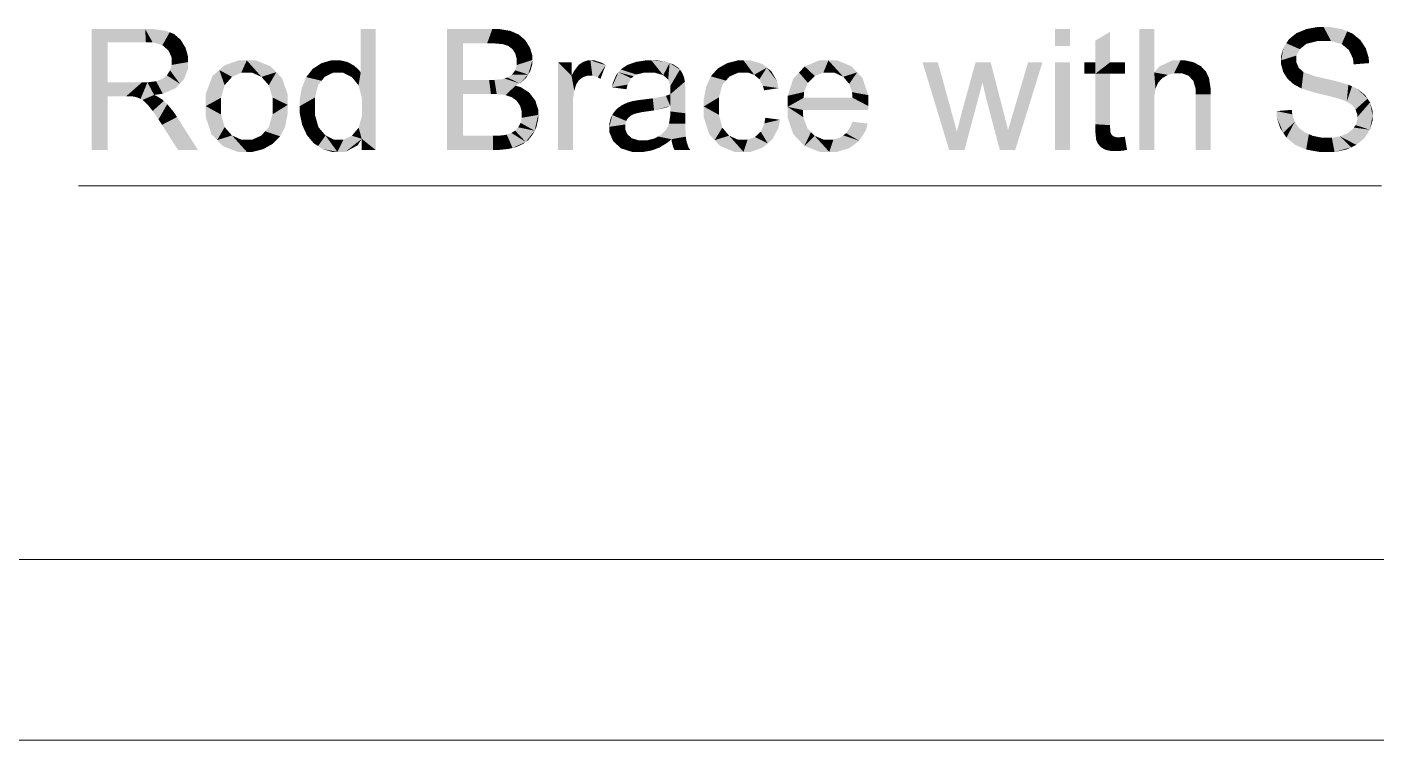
# Model space of a CAD drawing. Header units: millimetres. Extents: x 2 to 579, y 1 to 405.
# Drawn here: x 203.09 to 226.62, y 63.84 to 76.26 of the extents above; entities that cross this region are included whole.
import ezdxf

# ---------------------------------------------------------------- set-up
doc = ezdxf.new("R2010")
doc.units = ezdxf.units.MM
doc.linetypes.add('XKITLINE00', pattern=[0])
doc.layers.add('GraphicObject', color=6, linetype='Continuous', lineweight=0)
doc.layers.add('LinkedObject', color=7, linetype='Continuous', lineweight=0)

# ---------------------------------------------------------------- blocks, each defined once
blk = doc.blocks.new('*A3')
at = {"layer": 'GraphicObject', "color": 3, "linetype": 'XKITLINE00', "lineweight": 0}
blk.add_line((160.155, 63.838), (294.714, 63.838), dxfattribs=at)
blk = doc.blocks.new('*A4')
at = {"layer": 'LinkedObject'}
for points in [[(225.58, 76.26), (225.57, 76.014), (225.387, 76.225)], [(225.686, 76.26), (225.57, 76.014), (225.58, 76.26)], [(225.57, 76.014), (225.686, 76.26), (225.697, 76.014)], [(225.686, 76.26), (225.818, 76.014), (225.697, 76.014)], [(226.009, 76.223), (225.686, 76.26), (225.803, 76.26)], [(226.098, 76.185), (225.686, 76.26), (226.009, 76.223)], [(226.001, 75.963), (225.686, 76.26), (226.098, 76.185)], [(225.818, 76.014), (225.686, 76.26), (226.001, 75.963)], [(204.494, 75.296), (204.216, 74.119), (204.216, 76.225)], [(204.216, 76.225), (204.494, 75.993), (204.494, 75.296)], [(205.16, 75.993), (204.216, 76.225), (205.148, 76.225)], [(204.494, 75.993), (204.216, 76.225), (205.16, 75.993)], [(205.148, 76.225), (205.277, 75.993), (205.16, 75.993)], [(205.502, 76.196), (205.148, 76.225), (205.289, 76.225)], [(205.575, 76.168), (205.148, 76.225), (205.502, 76.196)], [(205.448, 75.945), (205.148, 76.225), (205.575, 76.168)], [(205.277, 75.993), (205.148, 76.225), (205.448, 75.945)], [(205.575, 76.168), (205.502, 75.897), (205.448, 75.945)], [(205.649, 76.14), (205.502, 75.897), (205.575, 76.168)], [(205.502, 75.897), (205.649, 76.14), (205.556, 75.849)], [(205.556, 75.849), (205.649, 76.14), (205.809, 75.968)], [(205.809, 75.968), (205.649, 76.14), (205.766, 76.039)], [(209.163, 76.225), (208.904, 75.469), (208.904, 76.225)], [(209.163, 76.225), (208.927, 75.015), (208.904, 75.469)], [(208.927, 75.015), (209.163, 76.225), (209.163, 74.119)], [(210.408, 76.225), (210.686, 75.092), (210.408, 74.119)], [(210.686, 75.34), (210.686, 75.092), (210.408, 76.225)], [(210.408, 76.225), (210.686, 75.976), (210.686, 75.34)], [(211.108, 75.976), (210.408, 76.225), (211.198, 76.225)], [(210.686, 75.976), (210.408, 76.225), (211.108, 75.976)], [(211.108, 75.976), (211.198, 76.225), (211.221, 75.976)], [(211.198, 76.225), (211.382, 75.961), (211.221, 75.976)], [(211.319, 76.225), (211.382, 75.961), (211.198, 76.225)], [(211.513, 76.193), (211.382, 75.961), (211.319, 76.225)], [(211.382, 75.961), (211.513, 76.193), (211.429, 75.947)], [(211.429, 75.947), (211.513, 76.193), (211.475, 75.932)], [(211.475, 75.932), (211.513, 76.193), (211.586, 76.161)], [(211.586, 76.161), (211.547, 75.877), (211.475, 75.932)], [(211.659, 76.129), (211.547, 75.877), (211.586, 76.161)], [(211.773, 76.03), (211.547, 75.877), (211.659, 76.129)], [(211.814, 75.964), (211.547, 75.877), (211.773, 76.03)], [(221.266, 76.225), (221.007, 75.928), (221.007, 76.225)], [(221.266, 75.928), (221.007, 75.928), (221.266, 76.225)], [(221.966, 76.178), (221.706, 75.646), (221.706, 76.023)], [(221.706, 75.646), (221.966, 76.178), (221.706, 75.445)], [(221.966, 75.646), (221.706, 75.445), (221.966, 76.178)], [(222.734, 76.225), (222.475, 74.119), (222.475, 76.225)], [(222.734, 75.469), (222.475, 74.119), (222.734, 76.225)], [(225.081, 76.047), (225.329, 75.921), (225.036, 75.978)], [(225.213, 76.153), (225.329, 75.921), (225.081, 76.047)], [(225.386, 75.968), (225.213, 76.153), (225.3, 76.189)], [(225.329, 75.921), (225.213, 76.153), (225.386, 75.968)], [(225.387, 76.225), (225.57, 76.014), (225.3, 76.189)], [(225.3, 76.189), (225.57, 76.014), (225.386, 75.968)], [(226.098, 76.185), (226.063, 75.912), (226.001, 75.963)], [(226.188, 76.147), (226.063, 75.912), (226.098, 76.185)], [(226.063, 75.912), (226.188, 76.147), (226.126, 75.861)], [(226.126, 75.861), (226.188, 76.147), (226.373, 75.963)], [(226.373, 75.963), (226.188, 76.147), (226.325, 76.036)], [(205.809, 75.968), (205.61, 75.726), (205.556, 75.849)], [(205.853, 75.896), (205.61, 75.726), (205.809, 75.968)], [(205.897, 75.737), (205.61, 75.726), (205.853, 75.896)], [(211.547, 75.877), (211.814, 75.964), (211.573, 75.838)], [(211.814, 75.964), (211.598, 75.798), (211.573, 75.838)], [(211.598, 75.798), (211.814, 75.964), (211.623, 75.706)], [(211.623, 75.706), (211.814, 75.964), (211.897, 75.686)], [(211.897, 75.758), (211.814, 75.964), (211.855, 75.897)], [(211.897, 75.686), (211.814, 75.964), (211.897, 75.758)], [(225.036, 75.978), (224.946, 75.68), (224.991, 75.909)], [(225.271, 75.875), (224.946, 75.68), (225.036, 75.978)], [(224.991, 75.909), (224.946, 75.68), (224.946, 75.759)], [(225.213, 75.763), (224.946, 75.68), (225.271, 75.875)], [(224.946, 75.68), (225.213, 75.763), (225.213, 75.698)], [(225.036, 75.978), (225.329, 75.921), (225.271, 75.875)], [(226.373, 75.963), (226.198, 75.71), (226.126, 75.861)], [(226.421, 75.89), (226.198, 75.71), (226.373, 75.963)], [(226.473, 75.724), (226.198, 75.71), (226.421, 75.89)], [(205.582, 75.505), (205.897, 75.65), (205.752, 75.272)], [(205.61, 75.6), (205.897, 75.65), (205.582, 75.505)], [(205.897, 75.65), (205.61, 75.726), (205.897, 75.737)], [(205.61, 75.726), (205.897, 75.65), (205.61, 75.651)], [(205.897, 75.65), (205.61, 75.6), (205.61, 75.651)], [(205.752, 75.272), (205.897, 75.65), (205.824, 75.349)], [(205.824, 75.349), (205.897, 75.65), (205.897, 75.538)], [(206.778, 75.679), (206.44, 75.51), (206.538, 75.595)], [(206.919, 75.679), (206.44, 75.51), (206.778, 75.679)], [(206.822, 75.464), (206.44, 75.51), (206.919, 75.679)], [(206.822, 75.464), (206.919, 75.679), (206.919, 75.464)], [(206.919, 75.679), (207.014, 75.464), (206.919, 75.464)], [(207.333, 75.576), (206.919, 75.679), (207.076, 75.679)], [(207.433, 75.473), (206.919, 75.679), (207.333, 75.576)], [(207.174, 75.392), (206.919, 75.679), (207.433, 75.473)], [(207.014, 75.464), (206.919, 75.679), (207.174, 75.392)], [(208.068, 75.531), (208.222, 75.324), (207.955, 75.388)], [(208.279, 75.394), (208.068, 75.531), (208.144, 75.58)], [(208.222, 75.324), (208.068, 75.531), (208.279, 75.394)], [(208.22, 75.63), (208.423, 75.464), (208.144, 75.58)], [(208.144, 75.58), (208.423, 75.464), (208.279, 75.394)], [(208.39, 75.679), (208.423, 75.464), (208.22, 75.63)], [(208.484, 75.679), (208.423, 75.464), (208.39, 75.679)], [(208.423, 75.464), (208.484, 75.679), (208.509, 75.464)], [(208.484, 75.679), (208.598, 75.464), (208.509, 75.464)], [(208.553, 75.679), (208.598, 75.464), (208.484, 75.679)], [(208.675, 75.65), (208.598, 75.464), (208.553, 75.679)], [(208.729, 75.621), (208.598, 75.464), (208.675, 75.65)], [(208.729, 75.621), (208.746, 75.391), (208.598, 75.464)], [(208.783, 75.592), (208.746, 75.391), (208.729, 75.621)], [(208.87, 75.516), (208.746, 75.391), (208.783, 75.592)], [(211.596, 75.506), (211.897, 75.686), (211.824, 75.432)], [(211.623, 75.598), (211.897, 75.686), (211.596, 75.506)], [(211.897, 75.686), (211.623, 75.653), (211.623, 75.706)], [(211.623, 75.653), (211.897, 75.686), (211.623, 75.598)], [(211.824, 75.432), (211.897, 75.686), (211.86, 75.491)], [(211.86, 75.491), (211.897, 75.686), (211.897, 75.618)], [(212.345, 75.646), (212.579, 75.413), (212.345, 74.119)], [(212.579, 75.413), (212.345, 75.646), (212.579, 75.646)], [(212.743, 75.627), (212.579, 75.413), (212.705, 75.602)], [(212.852, 75.412), (212.579, 75.413), (212.743, 75.627)], [(212.705, 75.602), (212.579, 75.413), (212.623, 75.494)], [(212.781, 75.653), (212.895, 75.412), (212.743, 75.627)], [(212.743, 75.627), (212.895, 75.412), (212.852, 75.412)], [(212.863, 75.679), (212.895, 75.412), (212.781, 75.653)], [(212.908, 75.679), (212.895, 75.412), (212.863, 75.679)], [(212.908, 75.679), (212.942, 75.412), (212.895, 75.412)], [(213.106, 75.638), (212.908, 75.679), (212.973, 75.679)], [(213.173, 75.596), (212.908, 75.679), (213.106, 75.638)], [(213.036, 75.384), (212.908, 75.679), (213.173, 75.596)], [(212.942, 75.412), (212.908, 75.679), (213.036, 75.384)], [(213.036, 75.384), (213.173, 75.596), (213.083, 75.357)], [(213.55, 75.598), (213.707, 75.433), (213.435, 75.522)], [(213.624, 75.625), (213.707, 75.433), (213.55, 75.598)], [(213.872, 75.679), (213.624, 75.625), (213.699, 75.652)], [(213.841, 75.464), (213.624, 75.625), (213.872, 75.679)], [(213.707, 75.433), (213.624, 75.625), (213.841, 75.464)], [(213.841, 75.464), (213.872, 75.679), (213.933, 75.464)], [(213.933, 75.464), (213.872, 75.679), (214.03, 75.464)], [(213.97, 75.679), (214.03, 75.464), (213.872, 75.679)], [(214.227, 75.656), (213.97, 75.679), (214.068, 75.679)], [(214.288, 75.633), (213.97, 75.679), (214.227, 75.656)], [(214.177, 75.421), (213.97, 75.679), (214.288, 75.633)], [(214.03, 75.464), (213.97, 75.679), (214.177, 75.421)], [(214.177, 75.421), (214.288, 75.633), (214.227, 75.377)], [(214.227, 75.377), (214.288, 75.633), (214.263, 75.345)], [(214.288, 75.633), (214.3, 75.234), (214.263, 75.345)], [(214.467, 75.518), (214.3, 75.234), (214.288, 75.633)], [(214.439, 75.552), (214.288, 75.633), (214.349, 75.61)], [(214.467, 75.518), (214.288, 75.633), (214.439, 75.552)], [(215.13, 75.54), (215.27, 75.327), (215.006, 75.401)], [(215.331, 75.397), (215.13, 75.54), (215.213, 75.587)], [(215.27, 75.327), (215.13, 75.54), (215.331, 75.397)], [(215.297, 75.633), (215.49, 75.467), (215.213, 75.587)], [(215.213, 75.587), (215.49, 75.467), (215.331, 75.397)], [(215.479, 75.679), (215.49, 75.467), (215.297, 75.633)], [(215.577, 75.679), (215.49, 75.467), (215.479, 75.679)], [(215.49, 75.467), (215.577, 75.679), (215.587, 75.467)], [(215.577, 75.679), (215.652, 75.467), (215.587, 75.467)], [(215.904, 75.616), (215.577, 75.679), (215.701, 75.679)], [(215.982, 75.553), (215.577, 75.679), (215.904, 75.616)], [(215.762, 75.428), (215.577, 75.679), (215.982, 75.553)], [(215.652, 75.467), (215.577, 75.679), (215.762, 75.428)], [(215.762, 75.428), (215.982, 75.553), (215.807, 75.389)], [(215.982, 75.553), (215.853, 75.35), (215.807, 75.389)], [(215.853, 75.35), (215.982, 75.553), (215.916, 75.234)], [(215.916, 75.234), (215.982, 75.553), (216.185, 75.195)], [(216.162, 75.311), (215.982, 75.553), (216.061, 75.49)], [(216.185, 75.195), (215.982, 75.553), (216.162, 75.311)], [(216.642, 75.573), (216.819, 75.407), (216.543, 75.467)], [(217.056, 75.679), (216.642, 75.573), (216.898, 75.679)], [(216.969, 75.467), (216.642, 75.573), (217.056, 75.679)], [(216.819, 75.407), (216.642, 75.573), (216.969, 75.467)], [(216.969, 75.467), (217.056, 75.679), (217.058, 75.467)], [(217.056, 75.679), (217.156, 75.467), (217.058, 75.467)], [(217.459, 75.575), (217.056, 75.679), (217.209, 75.679)], [(217.556, 75.471), (217.056, 75.679), (217.459, 75.575)], [(217.316, 75.392), (217.056, 75.679), (217.556, 75.471)], [(217.156, 75.467), (217.056, 75.679), (217.316, 75.392)], [(218.963, 75.646), (219.16, 74.119), (218.696, 75.646)], [(219.206, 74.763), (219.16, 74.119), (218.963, 75.646)], [(219.621, 75.646), (219.741, 75.293), (219.374, 74.751)], [(219.883, 75.646), (219.741, 75.293), (219.621, 75.646)], [(219.741, 75.293), (219.883, 75.646), (219.801, 75.032)], [(219.801, 75.032), (219.883, 75.646), (220.112, 74.759)], [(220.787, 75.646), (220.274, 74.762), (220.536, 75.646)], [(220.311, 74.119), (220.274, 74.762), (220.787, 75.646)], [(221.266, 75.646), (221.007, 74.119), (221.007, 75.646)], [(221.266, 74.119), (221.007, 74.119), (221.266, 75.646)], [(221.515, 75.646), (221.706, 75.445), (221.515, 75.445)], [(221.706, 75.646), (221.706, 75.445), (221.515, 75.646)], [(221.966, 75.445), (221.706, 75.445), (221.966, 75.646)], [(222.222, 75.445), (221.966, 75.646), (222.222, 75.646)], [(221.966, 75.445), (221.966, 75.646), (222.222, 75.445)], [(223.052, 75.679), (222.734, 75.469), (222.824, 75.574)], [(223.19, 75.679), (222.734, 75.469), (223.052, 75.679)], [(223.079, 75.456), (222.734, 75.469), (223.19, 75.679)], [(223.079, 75.456), (223.19, 75.679), (223.136, 75.456)], [(223.136, 75.456), (223.19, 75.679), (223.213, 75.456)], [(223.19, 75.679), (223.331, 75.412), (223.213, 75.456)], [(223.274, 75.679), (223.331, 75.412), (223.19, 75.679)], [(223.421, 75.646), (223.331, 75.412), (223.274, 75.679)], [(223.484, 75.612), (223.331, 75.412), (223.421, 75.646)], [(223.484, 75.612), (223.373, 75.368), (223.331, 75.412)], [(223.546, 75.579), (223.373, 75.368), (223.484, 75.612)], [(223.373, 75.368), (223.546, 75.579), (223.415, 75.323)], [(223.415, 75.323), (223.546, 75.579), (223.662, 75.428)], [(223.662, 75.428), (223.546, 75.579), (223.635, 75.487)], [(225.213, 75.641), (224.946, 75.68), (225.213, 75.698)], [(224.946, 75.68), (225.213, 75.641), (224.946, 75.607)], [(224.946, 75.607), (225.213, 75.641), (224.982, 75.476)], [(224.982, 75.476), (225.213, 75.641), (225.019, 75.417)], [(225.019, 75.417), (225.213, 75.641), (225.254, 75.548)], [(225.254, 75.548), (225.168, 75.26), (225.019, 75.417)], [(225.295, 75.511), (225.168, 75.26), (225.254, 75.548)], [(226.477, 75.631), (226.198, 75.71), (226.473, 75.724)], [(226.198, 75.71), (226.477, 75.631), (226.209, 75.61)], [(204.494, 75.296), (204.494, 75.054), (204.216, 74.119)], [(204.817, 75.054), (204.494, 75.296), (205.092, 75.296)], [(204.494, 75.054), (204.494, 75.296), (204.817, 75.054)], [(204.817, 75.054), (205.092, 75.296), (204.871, 75.054)], [(204.871, 75.054), (205.092, 75.296), (204.948, 75.049)], [(204.948, 75.049), (205.092, 75.296), (204.972, 75.044)], [(204.972, 75.044), (205.092, 75.296), (205.004, 75.036)], [(205.004, 75.036), (205.092, 75.296), (205.067, 75.008)], [(205.067, 75.008), (205.092, 75.296), (205.188, 75.296)], [(205.067, 75.008), (205.188, 75.296), (205.099, 74.988)], [(205.188, 75.296), (205.304, 75.077), (205.099, 74.988)], [(205.337, 75.316), (205.304, 75.077), (205.188, 75.296)], [(205.304, 75.077), (205.337, 75.316), (205.456, 75.098)], [(205.391, 75.335), (205.752, 75.272), (205.337, 75.316)], [(205.679, 75.195), (205.337, 75.316), (205.752, 75.272)], [(205.456, 75.098), (205.337, 75.316), (205.679, 75.195)], [(205.444, 75.355), (205.752, 75.272), (205.391, 75.335)], [(205.752, 75.272), (205.444, 75.355), (205.526, 75.418)], [(205.554, 75.462), (205.752, 75.272), (205.526, 75.418)], [(205.582, 75.505), (205.752, 75.272), (205.554, 75.462)], [(206.44, 75.51), (206.204, 74.882), (206.322, 75.408)], [(206.533, 75.247), (206.204, 74.882), (206.44, 75.51)], [(206.322, 75.408), (206.204, 74.882), (206.204, 75.094)], [(206.44, 75.51), (206.661, 75.392), (206.597, 75.319)], [(206.661, 75.392), (206.44, 75.51), (206.822, 75.464)], [(206.533, 75.247), (206.44, 75.51), (206.597, 75.319)], [(207.174, 75.392), (207.433, 75.473), (207.238, 75.319)], [(207.433, 75.473), (207.302, 75.246), (207.238, 75.319)], [(207.302, 75.246), (207.433, 75.473), (207.367, 75.032)], [(207.367, 75.032), (207.433, 75.473), (207.632, 74.904)], [(207.632, 75.085), (207.433, 75.473), (207.532, 75.37)], [(207.632, 74.904), (207.433, 75.473), (207.632, 75.085)], [(207.917, 75.295), (207.841, 74.881), (207.879, 75.202)], [(208.164, 75.253), (207.841, 74.881), (207.917, 75.295)], [(207.955, 75.388), (208.222, 75.324), (207.917, 75.295)], [(207.917, 75.295), (208.222, 75.324), (208.164, 75.253)], [(208.904, 75.469), (208.746, 75.391), (208.87, 75.516)], [(208.746, 75.391), (208.904, 75.469), (208.807, 75.318)], [(208.807, 75.318), (208.904, 75.469), (208.867, 75.245)], [(208.904, 75.469), (208.927, 75.015), (208.867, 75.245)], [(211.174, 75.092), (210.686, 75.34), (211.142, 75.34)], [(210.686, 75.092), (210.686, 75.34), (211.174, 75.092)], [(211.275, 75.092), (211.142, 75.34), (211.235, 75.34)], [(211.174, 75.092), (211.142, 75.34), (211.275, 75.092)], [(211.368, 75.352), (211.603, 75.239), (211.235, 75.34)], [(211.235, 75.34), (211.603, 75.239), (211.275, 75.092)], [(211.408, 75.365), (211.677, 75.276), (211.368, 75.352)], [(211.603, 75.239), (211.368, 75.352), (211.677, 75.276)], [(211.462, 75.38), (211.677, 75.276), (211.408, 75.365)], [(211.542, 75.433), (211.824, 75.432), (211.462, 75.38)], [(211.462, 75.38), (211.824, 75.432), (211.677, 75.276)], [(211.569, 75.469), (211.824, 75.432), (211.542, 75.433)], [(211.824, 75.432), (211.569, 75.469), (211.596, 75.506)], [(211.677, 75.276), (211.824, 75.432), (211.787, 75.372)], [(212.345, 74.119), (212.579, 75.413), (212.604, 74.119)], [(212.579, 75.413), (212.604, 74.918), (212.604, 74.119)], [(212.604, 74.918), (212.579, 75.413), (212.604, 74.999)], [(212.604, 74.999), (212.579, 75.413), (212.626, 75.15)], [(212.626, 75.15), (212.579, 75.413), (212.647, 75.219)], [(212.647, 75.219), (212.579, 75.413), (212.662, 75.265)], [(212.662, 75.265), (212.579, 75.413), (212.71, 75.335)], [(212.71, 75.335), (212.579, 75.413), (212.743, 75.361)], [(212.743, 75.361), (212.579, 75.413), (212.777, 75.386)], [(212.777, 75.386), (212.579, 75.413), (212.852, 75.412)], [(213.396, 75.472), (213.282, 75.21), (213.356, 75.422)], [(213.62, 75.369), (213.282, 75.21), (213.396, 75.472)], [(213.356, 75.422), (213.282, 75.21), (213.3, 75.291)], [(213.556, 75.257), (213.282, 75.21), (213.62, 75.369)], [(213.435, 75.522), (213.707, 75.433), (213.396, 75.472)], [(213.62, 75.369), (213.396, 75.472), (213.664, 75.401)], [(213.664, 75.401), (213.396, 75.472), (213.707, 75.433)], [(214.299, 75.114), (214.554, 75.308), (214.298, 75.087)], [(214.298, 75.087), (214.554, 75.308), (214.3, 74.885)], [(214.3, 75.148), (214.554, 75.308), (214.299, 75.114)], [(214.496, 75.483), (214.3, 75.234), (214.467, 75.518)], [(214.536, 75.395), (214.3, 75.234), (214.496, 75.483)], [(214.548, 75.342), (214.3, 75.234), (214.536, 75.395)], [(214.3, 75.234), (214.548, 75.342), (214.554, 75.308)], [(214.3, 75.234), (214.554, 75.308), (214.3, 75.155)], [(214.3, 75.155), (214.554, 75.308), (214.3, 75.148)], [(214.561, 75.189), (214.3, 74.885), (214.554, 75.308)], [(214.965, 75.309), (214.883, 74.876), (214.924, 75.216)], [(215.209, 75.257), (214.883, 74.876), (214.965, 75.309)], [(215.006, 75.401), (215.27, 75.327), (214.965, 75.309)], [(214.965, 75.309), (215.27, 75.327), (215.209, 75.257)], [(216.543, 75.467), (216.345, 75.062), (216.444, 75.36)], [(216.698, 75.288), (216.345, 75.062), (216.543, 75.467)], [(216.543, 75.467), (216.819, 75.407), (216.698, 75.288)], [(217.316, 75.392), (217.556, 75.471), (217.378, 75.317)], [(217.556, 75.471), (217.418, 75.269), (217.378, 75.317)], [(217.418, 75.269), (217.556, 75.471), (217.467, 75.125)], [(217.467, 75.125), (217.556, 75.471), (217.749, 75.074)], [(217.749, 75.074), (217.556, 75.471), (217.652, 75.367)], [(219.374, 74.751), (219.741, 75.293), (219.428, 74.119)], [(221.706, 74.566), (221.966, 75.445), (221.966, 74.551)], [(221.706, 75.445), (221.966, 75.445), (221.706, 74.566)], [(222.734, 75.043), (222.475, 74.119), (222.734, 75.469)], [(222.734, 75.043), (222.734, 75.469), (222.756, 75.184)], [(222.756, 75.184), (222.734, 75.469), (222.777, 75.235)], [(222.777, 75.235), (222.734, 75.469), (222.799, 75.286)], [(222.799, 75.286), (222.734, 75.469), (222.87, 75.367)], [(222.87, 75.367), (222.734, 75.469), (222.921, 75.396)], [(222.921, 75.396), (222.734, 75.469), (222.971, 75.426)], [(222.971, 75.426), (222.734, 75.469), (223.079, 75.456)], [(223.662, 75.428), (223.457, 75.182), (223.415, 75.323)], [(223.689, 75.369), (223.457, 75.182), (223.662, 75.428)], [(223.716, 75.198), (223.457, 75.182), (223.689, 75.369)], [(225.019, 75.417), (225.168, 75.26), (225.056, 75.359)], [(225.168, 75.26), (225.295, 75.511), (225.243, 75.221)], [(225.243, 75.221), (225.295, 75.511), (225.335, 75.475)], [(225.243, 75.221), (225.335, 75.475), (225.301, 75.19)], [(225.301, 75.19), (225.335, 75.475), (225.504, 75.124)], [(225.504, 75.124), (225.335, 75.475), (225.545, 75.399)], [(225.504, 75.124), (225.545, 75.399), (225.649, 75.089)], [(225.649, 75.089), (225.545, 75.399), (225.715, 75.361)], [(225.649, 75.089), (225.715, 75.361), (225.794, 75.055)], [(225.794, 75.055), (225.715, 75.361), (225.884, 75.323)], [(225.794, 75.055), (225.884, 75.323), (225.982, 75.003)], [(225.982, 75.003), (225.884, 75.323), (226.024, 74.987)], [(226.024, 74.987), (225.884, 75.323), (226.09, 74.962)], [(226.117, 75.255), (226.09, 74.962), (225.884, 75.323)], [(205.099, 74.988), (205.304, 75.077), (205.13, 74.968)], [(205.304, 75.077), (205.2, 74.897), (205.13, 74.968)], [(205.36, 75.05), (205.2, 74.897), (205.304, 75.077)], [(206.47, 75.028), (206.204, 74.882), (206.533, 75.247)], [(208.106, 75.032), (207.841, 74.881), (208.164, 75.253)], [(207.879, 75.202), (207.841, 74.881), (207.841, 74.995)], [(210.408, 74.119), (210.686, 75.092), (210.686, 74.367)], [(211.275, 75.092), (211.603, 75.239), (211.429, 75.074)], [(211.603, 75.239), (211.483, 75.056), (211.429, 75.074)], [(211.483, 75.056), (211.603, 75.239), (211.536, 75.039)], [(211.536, 75.039), (211.603, 75.239), (211.62, 74.978)], [(211.844, 75.116), (211.603, 75.239), (211.698, 75.211)], [(211.62, 74.978), (211.603, 75.239), (211.844, 75.116)], [(211.62, 74.978), (211.844, 75.116), (211.651, 74.934)], [(211.651, 74.934), (211.844, 75.116), (211.681, 74.891)], [(211.681, 74.891), (211.844, 75.116), (211.895, 75.048)], [(213.282, 75.21), (213.556, 75.257), (213.535, 75.176)], [(214.224, 75.062), (214.3, 74.885), (213.994, 75.017)], [(214.298, 75.087), (214.3, 74.885), (214.224, 75.062)], [(214.561, 75.103), (214.298, 74.79), (214.3, 74.885)], [(214.561, 74.758), (214.298, 74.79), (214.561, 75.103)], [(214.561, 75.103), (214.3, 74.885), (214.561, 75.189)], [(215.148, 75.035), (214.883, 74.876), (215.209, 75.257)], [(214.924, 75.216), (214.883, 74.876), (214.883, 75)], [(215.916, 75.234), (216.185, 75.195), (215.934, 75.157)], [(216.631, 75.128), (216.345, 75.062), (216.698, 75.288)], [(216.345, 75.062), (216.631, 75.128), (216.625, 75.028)], [(216.625, 75.028), (216.345, 74.869), (216.345, 75.062)], [(217.467, 75.125), (217.749, 75.074), (217.476, 75.028)], [(217.749, 74.885), (217.476, 75.028), (217.749, 75.074)], [(223.716, 75.086), (223.457, 75.182), (223.716, 75.198)], [(223.457, 75.182), (223.716, 75.086), (223.457, 75.085)], [(223.457, 74.119), (223.716, 75.086), (223.716, 74.119)], [(223.457, 75.085), (223.716, 75.086), (223.457, 74.119)], [(226.181, 75.227), (226.09, 74.962), (226.117, 75.255)], [(226.09, 74.962), (226.181, 75.227), (226.185, 74.899)], [(226.185, 74.899), (226.181, 75.227), (226.273, 75.184)], [(226.185, 74.899), (226.273, 75.184), (226.214, 74.862)], [(226.214, 74.862), (226.273, 75.184), (226.243, 74.825)], [(226.273, 75.184), (226.452, 75.012), (226.243, 74.825)], [(226.452, 75.012), (226.273, 75.184), (226.408, 75.077)], [(204.216, 74.119), (204.494, 75.054), (204.494, 74.119)], [(205.2, 74.897), (205.36, 75.05), (205.24, 74.847)], [(205.24, 74.847), (205.36, 75.05), (205.279, 74.797)], [(205.279, 74.797), (205.36, 75.05), (205.472, 74.972)], [(205.472, 74.972), (205.38, 74.652), (205.279, 74.797)], [(205.472, 74.972), (205.36, 75.05), (205.444, 74.998)], [(205.533, 74.916), (205.38, 74.652), (205.472, 74.972)], [(205.649, 74.776), (205.38, 74.652), (205.533, 74.916)], [(206.204, 74.882), (206.47, 75.028), (206.47, 74.882)], [(206.204, 74.882), (206.402, 74.29), (206.204, 74.689)], [(206.47, 74.735), (206.402, 74.29), (206.204, 74.882)], [(206.47, 74.735), (206.204, 74.882), (206.47, 74.882)], [(207.303, 74.517), (207.632, 74.904), (207.544, 74.44)], [(207.367, 74.74), (207.632, 74.904), (207.303, 74.517)], [(207.367, 75.032), (207.632, 74.904), (207.367, 74.89)], [(207.632, 74.904), (207.367, 74.74), (207.367, 74.89)], [(207.544, 74.44), (207.632, 74.904), (207.588, 74.525)], [(207.588, 74.525), (207.632, 74.904), (207.632, 74.756)], [(207.841, 74.881), (208.106, 75.032), (208.106, 74.88)], [(207.841, 74.881), (208.106, 74.734), (207.841, 74.764)], [(208.106, 74.734), (207.841, 74.881), (208.106, 74.88)], [(208.927, 75.015), (209.163, 74.119), (208.927, 74.859)], [(208.927, 74.859), (209.163, 74.119), (208.927, 74.717)], [(211.895, 75.048), (211.711, 74.788), (211.681, 74.891)], [(211.947, 74.981), (211.711, 74.788), (211.895, 75.048)], [(211.998, 74.821), (211.711, 74.788), (211.947, 74.981)], [(211.998, 74.729), (211.711, 74.788), (211.998, 74.821)], [(213.381, 74.847), (213.55, 74.652), (213.315, 74.773)], [(213.568, 74.679), (213.381, 74.847), (213.423, 74.875)], [(213.55, 74.652), (213.381, 74.847), (213.568, 74.679)], [(213.464, 74.903), (213.619, 74.721), (213.423, 74.875)], [(213.423, 74.875), (213.619, 74.721), (213.568, 74.679)], [(213.557, 74.945), (213.619, 74.721), (213.464, 74.903)], [(213.608, 74.96), (213.619, 74.721), (213.557, 74.945)], [(213.646, 74.97), (213.685, 74.75), (213.608, 74.96)], [(213.619, 74.721), (213.608, 74.96), (213.652, 74.736)], [(213.652, 74.736), (213.608, 74.96), (213.685, 74.75)], [(213.761, 74.989), (213.798, 74.776), (213.646, 74.97)], [(213.646, 74.97), (213.798, 74.776), (213.685, 74.75)], [(213.838, 74.998), (213.877, 74.788), (213.761, 74.989)], [(213.761, 74.989), (213.877, 74.788), (213.798, 74.776)], [(213.994, 75.017), (214.018, 74.808), (213.838, 74.998)], [(213.838, 74.998), (214.018, 74.808), (213.877, 74.788)], [(213.994, 75.017), (214.3, 74.885), (214.018, 74.808)], [(214.018, 74.808), (214.3, 74.885), (214.229, 74.857)], [(214.883, 74.876), (215.148, 75.035), (215.148, 74.884)], [(215.148, 74.73), (214.883, 74.876), (215.148, 74.884)], [(214.883, 74.876), (215.073, 74.29), (214.883, 74.685)], [(215.148, 74.73), (215.073, 74.29), (214.883, 74.876)], [(216.625, 75.028), (217.749, 74.885), (216.345, 74.869)], [(217.749, 74.873), (216.345, 74.869), (217.749, 74.885)], [(217.749, 74.839), (216.345, 74.869), (217.749, 74.873)], [(216.345, 74.869), (216.54, 74.291), (216.345, 74.683)], [(216.617, 74.69), (216.54, 74.291), (216.345, 74.869)], [(216.617, 74.69), (216.345, 74.869), (216.61, 74.816)], [(217.748, 74.816), (216.345, 74.869), (217.749, 74.839)], [(216.61, 74.816), (216.345, 74.869), (217.748, 74.816)], [(217.476, 75.028), (217.749, 74.885), (216.625, 75.028)], [(220.112, 74.759), (220.043, 74.119), (219.801, 75.032)], [(222.734, 74.953), (222.475, 74.119), (222.734, 75.043)], [(222.475, 74.119), (222.734, 74.953), (222.734, 74.119)], [(226.243, 74.825), (226.452, 75.012), (226.272, 74.739)], [(226.272, 74.739), (226.452, 75.012), (226.496, 74.947)], [(226.272, 74.739), (226.496, 74.947), (226.272, 74.69)], [(226.272, 74.69), (226.496, 74.947), (226.272, 74.641)], [(226.496, 74.947), (226.54, 74.713), (226.272, 74.641)], [(226.54, 74.713), (226.496, 74.947), (226.54, 74.798)], [(205.38, 74.652), (205.649, 74.776), (205.441, 74.557)], [(205.441, 74.557), (205.649, 74.776), (205.703, 74.692)], [(205.441, 74.557), (205.703, 74.692), (205.719, 74.119)], [(205.719, 74.119), (205.703, 74.692), (206.067, 74.119)], [(206.204, 74.689), (206.402, 74.29), (206.303, 74.393)], [(206.533, 74.516), (206.402, 74.29), (206.47, 74.735)], [(207.841, 74.764), (208.106, 74.734), (207.883, 74.556)], [(207.883, 74.556), (208.106, 74.734), (207.925, 74.466)], [(207.925, 74.466), (208.106, 74.734), (208.168, 74.515)], [(208.927, 74.717), (209.163, 74.119), (208.868, 74.505)], [(211.935, 74.454), (211.67, 74.552), (211.691, 74.59)], [(211.691, 74.59), (211.998, 74.729), (211.935, 74.454)], [(211.711, 74.679), (211.998, 74.729), (211.691, 74.59)], [(211.711, 74.788), (211.998, 74.729), (211.711, 74.729)], [(211.998, 74.729), (211.711, 74.679), (211.711, 74.729)], [(211.935, 74.454), (211.998, 74.729), (211.967, 74.518)], [(211.967, 74.518), (211.998, 74.729), (211.998, 74.655)], [(213.289, 74.726), (213.238, 74.522), (213.264, 74.68)], [(213.532, 74.624), (213.238, 74.522), (213.289, 74.726)], [(213.264, 74.68), (213.238, 74.522), (213.238, 74.578)], [(213.514, 74.562), (213.238, 74.522), (213.532, 74.624)], [(213.315, 74.773), (213.55, 74.652), (213.289, 74.726)], [(213.289, 74.726), (213.55, 74.652), (213.532, 74.624)], [(214.277, 74.575), (214.561, 74.758), (214.561, 74.578)], [(214.298, 74.705), (214.561, 74.758), (214.277, 74.575)], [(214.561, 74.758), (214.298, 74.705), (214.298, 74.79)], [(214.883, 74.685), (215.073, 74.29), (214.978, 74.392)], [(215.207, 74.507), (215.073, 74.29), (215.148, 74.73)], [(215.877, 74.438), (216.21, 74.645), (215.997, 74.234)], [(215.941, 74.582), (216.21, 74.645), (215.877, 74.438)], [(216.21, 74.645), (215.941, 74.582), (215.955, 74.679)], [(215.997, 74.234), (216.21, 74.645), (216.083, 74.308)], [(216.083, 74.308), (216.21, 74.645), (216.189, 74.514)], [(216.345, 74.683), (216.54, 74.291), (216.443, 74.394)], [(216.688, 74.498), (216.54, 74.291), (216.617, 74.69)], [(217.741, 74.578), (217.443, 74.529), (217.473, 74.611)], [(219.295, 74.436), (219.16, 74.119), (219.206, 74.763)], [(219.337, 74.606), (219.428, 74.119), (219.298, 74.449)], [(219.374, 74.751), (219.428, 74.119), (219.337, 74.606)], [(220.187, 74.468), (220.043, 74.119), (220.112, 74.759)], [(220.274, 74.762), (220.311, 74.119), (220.187, 74.468)], [(225.14, 74.739), (224.868, 74.795), (225.131, 74.818)], [(224.868, 74.795), (224.983, 74.417), (224.87, 74.689)], [(225.14, 74.739), (224.983, 74.417), (224.868, 74.795)], [(224.87, 74.689), (224.983, 74.417), (224.928, 74.5)], [(225.183, 74.609), (224.983, 74.417), (225.14, 74.739)], [(224.983, 74.417), (225.183, 74.609), (225.038, 74.333)], [(225.038, 74.333), (225.183, 74.609), (225.189, 74.208)], [(225.217, 74.558), (225.189, 74.208), (225.183, 74.609)], [(226.243, 74.551), (226.54, 74.713), (226.492, 74.471)], [(226.272, 74.641), (226.54, 74.713), (226.243, 74.551)], [(226.492, 74.471), (226.54, 74.713), (226.54, 74.629)], [(206.402, 74.29), (206.533, 74.516), (206.597, 74.443)], [(206.661, 74.371), (206.402, 74.29), (206.597, 74.443)], [(206.661, 74.371), (206.919, 74.085), (206.402, 74.29)], [(206.822, 74.298), (206.919, 74.085), (206.661, 74.371)], [(207.287, 74.178), (207.015, 74.298), (207.175, 74.371)], [(207.239, 74.444), (207.371, 74.225), (207.175, 74.371)], [(207.175, 74.371), (207.371, 74.225), (207.287, 74.178)], [(207.544, 74.44), (207.239, 74.444), (207.303, 74.517)], [(207.5, 74.356), (207.239, 74.444), (207.544, 74.44)], [(207.371, 74.225), (207.239, 74.444), (207.5, 74.356)], [(208.168, 74.515), (208.085, 74.236), (207.925, 74.466)], [(207.925, 74.466), (208.085, 74.236), (207.967, 74.376)], [(208.229, 74.443), (208.085, 74.236), (208.168, 74.515)], [(208.085, 74.236), (208.229, 74.443), (208.161, 74.186)], [(208.161, 74.186), (208.229, 74.443), (208.291, 74.37)], [(208.291, 74.37), (208.497, 74.085), (208.161, 74.186)], [(208.437, 74.298), (208.497, 74.085), (208.291, 74.37)], [(208.75, 74.367), (208.923, 74.312), (208.606, 74.298)], [(208.923, 74.312), (208.75, 74.367), (208.809, 74.436)], [(208.868, 74.505), (208.923, 74.312), (208.809, 74.436)], [(208.868, 74.505), (209.163, 74.119), (208.923, 74.312)], [(210.686, 74.367), (211.211, 74.119), (210.408, 74.119)], [(211.212, 74.367), (211.211, 74.119), (210.686, 74.367)], [(211.212, 74.367), (211.311, 74.119), (211.211, 74.119)], [(211.279, 74.367), (211.311, 74.119), (211.212, 74.367)], [(211.374, 74.372), (211.481, 74.136), (211.279, 74.367)], [(211.279, 74.367), (211.481, 74.136), (211.311, 74.119)], [(211.402, 74.377), (211.481, 74.136), (211.374, 74.372)], [(211.55, 74.154), (211.402, 74.377), (211.45, 74.386)], [(211.481, 74.136), (211.402, 74.377), (211.55, 74.154)], [(211.531, 74.415), (211.781, 74.258), (211.45, 74.386)], [(211.45, 74.386), (211.781, 74.258), (211.55, 74.154)], [(211.563, 74.435), (211.781, 74.258), (211.531, 74.415)], [(211.781, 74.258), (211.563, 74.435), (211.595, 74.455)], [(211.649, 74.513), (211.935, 74.454), (211.595, 74.455)], [(211.595, 74.455), (211.935, 74.454), (211.781, 74.258)], [(211.67, 74.552), (211.935, 74.454), (211.649, 74.513)], [(211.781, 74.258), (211.935, 74.454), (211.827, 74.292)], [(211.827, 74.292), (211.935, 74.454), (211.904, 74.391)], [(213.238, 74.522), (213.514, 74.562), (213.514, 74.529)], [(213.514, 74.477), (213.238, 74.522), (213.514, 74.529)], [(213.238, 74.522), (213.514, 74.477), (213.238, 74.426)], [(213.238, 74.426), (213.514, 74.477), (213.306, 74.269)], [(213.306, 74.269), (213.514, 74.477), (213.373, 74.208)], [(213.373, 74.208), (213.514, 74.477), (213.553, 74.391)], [(213.553, 74.391), (213.441, 74.146), (213.373, 74.208)], [(213.592, 74.356), (213.441, 74.146), (213.553, 74.391)], [(213.631, 74.322), (213.441, 74.146), (213.592, 74.356)], [(214.321, 74.306), (214.028, 74.32), (214.086, 74.353)], [(214.144, 74.385), (214.569, 74.35), (214.086, 74.353)], [(214.569, 74.35), (214.321, 74.306), (214.086, 74.353)], [(214.144, 74.385), (214.561, 74.578), (214.569, 74.35)], [(214.229, 74.475), (214.561, 74.578), (214.144, 74.385)], [(214.257, 74.532), (214.561, 74.578), (214.229, 74.475)], [(214.561, 74.578), (214.257, 74.532), (214.277, 74.575)], [(214.321, 74.306), (214.569, 74.35), (214.327, 74.252)], [(214.327, 74.252), (214.569, 74.35), (214.577, 74.302)], [(215.073, 74.29), (215.207, 74.507), (215.266, 74.437)], [(215.325, 74.367), (215.073, 74.29), (215.266, 74.437)], [(215.325, 74.367), (215.576, 74.085), (215.073, 74.29)], [(215.478, 74.298), (215.576, 74.085), (215.325, 74.367)], [(215.997, 74.234), (215.775, 74.344), (215.826, 74.391)], [(215.877, 74.438), (215.997, 74.234), (215.826, 74.391)], [(216.54, 74.291), (216.688, 74.498), (216.638, 74.188)], [(216.752, 74.431), (216.638, 74.188), (216.688, 74.498)], [(216.816, 74.364), (216.638, 74.188), (216.752, 74.431)], [(216.816, 74.364), (217.071, 74.085), (216.638, 74.188)], [(216.975, 74.298), (217.071, 74.085), (216.816, 74.364)], [(217.313, 74.373), (217.592, 74.279), (217.263, 74.335)], [(217.364, 74.41), (217.592, 74.279), (217.313, 74.373)], [(217.364, 74.41), (217.741, 74.578), (217.592, 74.279)], [(217.443, 74.529), (217.741, 74.578), (217.364, 74.41)], [(217.592, 74.279), (217.741, 74.578), (217.709, 74.461)], [(219.16, 74.119), (219.295, 74.436), (219.428, 74.119)], [(219.298, 74.449), (219.428, 74.119), (219.295, 74.436)], [(220.043, 74.119), (220.187, 74.468), (220.311, 74.119)], [(221.966, 74.551), (221.706, 74.449), (221.706, 74.566)], [(221.966, 74.496), (221.706, 74.449), (221.966, 74.551)], [(221.966, 74.496), (221.738, 74.26), (221.706, 74.449)], [(221.706, 74.449), (221.738, 74.26), (221.722, 74.296)], [(221.972, 74.425), (221.738, 74.26), (221.966, 74.496)], [(221.979, 74.409), (221.738, 74.26), (221.972, 74.425)], [(221.738, 74.26), (221.979, 74.409), (221.986, 74.393)], [(221.738, 74.26), (221.986, 74.393), (221.754, 74.223)], [(221.754, 74.223), (221.986, 74.393), (221.808, 74.165)], [(221.808, 74.165), (221.986, 74.393), (221.847, 74.142)], [(221.847, 74.142), (221.986, 74.393), (222.008, 74.368)], [(222.008, 74.368), (221.886, 74.12), (221.847, 74.142)], [(222.023, 74.359), (221.886, 74.12), (222.008, 74.368)], [(222.038, 74.349), (221.886, 74.12), (222.023, 74.359)], [(225.252, 74.507), (225.189, 74.208), (225.217, 74.558)], [(225.252, 74.507), (225.285, 74.166), (225.189, 74.208)], [(225.357, 74.425), (225.285, 74.166), (225.252, 74.507)], [(225.285, 74.166), (225.357, 74.425), (225.382, 74.125)], [(225.429, 74.394), (225.382, 74.125), (225.357, 74.425)], [(225.5, 74.363), (225.382, 74.125), (225.429, 74.394)], [(225.5, 74.363), (225.621, 74.083), (225.382, 74.125)], [(225.661, 74.331), (225.621, 74.083), (225.5, 74.363)], [(225.971, 74.355), (226.168, 74.165), (225.83, 74.331)], [(226.032, 74.379), (226.396, 74.322), (225.971, 74.355)], [(226.258, 74.207), (225.971, 74.355), (226.396, 74.322)], [(226.168, 74.165), (225.971, 74.355), (226.258, 74.207)], [(226.093, 74.403), (226.396, 74.322), (226.032, 74.379)], [(226.183, 74.468), (226.444, 74.396), (226.093, 74.403)], [(226.093, 74.403), (226.444, 74.396), (226.396, 74.322)], [(226.213, 74.509), (226.492, 74.471), (226.183, 74.468)], [(226.444, 74.396), (226.183, 74.468), (226.492, 74.471)], [(226.243, 74.551), (226.492, 74.471), (226.213, 74.509)], [(206.402, 74.29), (206.919, 74.085), (206.5, 74.188)], [(206.5, 74.188), (206.919, 74.085), (206.759, 74.085)], [(206.919, 74.085), (206.822, 74.298), (206.919, 74.298)], [(206.919, 74.085), (207.015, 74.298), (207.019, 74.085)], [(207.015, 74.298), (206.919, 74.085), (206.919, 74.298)], [(207.203, 74.132), (207.015, 74.298), (207.287, 74.178)], [(207.019, 74.085), (207.015, 74.298), (207.203, 74.132)], [(208.161, 74.186), (208.497, 74.085), (208.238, 74.135)], [(208.238, 74.135), (208.497, 74.085), (208.405, 74.085)], [(208.497, 74.085), (208.437, 74.298), (208.521, 74.298)], [(208.497, 74.085), (208.923, 74.312), (208.637, 74.085)], [(208.606, 74.298), (208.923, 74.312), (208.497, 74.085)], [(208.606, 74.298), (208.497, 74.085), (208.521, 74.298)], [(208.637, 74.085), (208.923, 74.312), (208.851, 74.199)], [(208.923, 74.312), (209.163, 74.119), (208.923, 74.119)], [(211.55, 74.154), (211.781, 74.258), (211.62, 74.171)], [(211.62, 74.171), (211.781, 74.258), (211.735, 74.224)], [(213.441, 74.146), (213.631, 74.322), (213.633, 74.085)], [(213.759, 74.085), (213.631, 74.322), (213.746, 74.287)], [(213.633, 74.085), (213.631, 74.322), (213.759, 74.085)], [(213.746, 74.287), (213.835, 74.085), (213.759, 74.085)], [(213.821, 74.287), (213.835, 74.085), (213.746, 74.287)], [(213.895, 74.287), (213.835, 74.085), (213.821, 74.287)], [(213.835, 74.085), (213.895, 74.287), (213.977, 74.11)], [(214.044, 74.135), (213.895, 74.287), (214.028, 74.32)], [(213.977, 74.11), (213.895, 74.287), (214.044, 74.135)], [(214.249, 74.245), (214.028, 74.32), (214.321, 74.306)], [(214.11, 74.16), (214.028, 74.32), (214.249, 74.245)], [(214.044, 74.135), (214.028, 74.32), (214.11, 74.16)], [(214.577, 74.302), (214.353, 74.159), (214.327, 74.252)], [(214.586, 74.254), (214.353, 74.159), (214.577, 74.302)], [(214.586, 74.254), (214.373, 74.119), (214.353, 74.159)], [(214.618, 74.163), (214.373, 74.119), (214.586, 74.254)], [(214.373, 74.119), (214.618, 74.163), (214.643, 74.119)], [(215.073, 74.29), (215.576, 74.085), (215.168, 74.187)], [(215.168, 74.187), (215.576, 74.085), (215.419, 74.085)], [(215.576, 74.085), (215.478, 74.298), (215.572, 74.298)], [(215.648, 74.298), (215.576, 74.085), (215.572, 74.298)], [(215.648, 74.298), (215.997, 74.234), (215.576, 74.085)], [(215.576, 74.085), (215.997, 74.234), (215.701, 74.085)], [(215.775, 74.344), (215.997, 74.234), (215.648, 74.298)], [(215.701, 74.085), (215.997, 74.234), (215.911, 74.159)], [(216.638, 74.188), (217.071, 74.085), (216.903, 74.085)], [(217.071, 74.298), (217.071, 74.085), (216.975, 74.298)], [(217.142, 74.298), (217.507, 74.214), (217.071, 74.085)], [(217.142, 74.298), (217.071, 74.085), (217.071, 74.298)], [(217.071, 74.085), (217.507, 74.214), (217.203, 74.085)], [(217.263, 74.335), (217.507, 74.214), (217.142, 74.298)], [(217.203, 74.085), (217.507, 74.214), (217.421, 74.15)], [(217.507, 74.214), (217.263, 74.335), (217.592, 74.279)], [(221.886, 74.12), (222.038, 74.349), (221.995, 74.098)], [(221.995, 74.098), (222.038, 74.349), (222.065, 74.098)], [(222.065, 74.098), (222.038, 74.349), (222.082, 74.34)], [(222.082, 74.34), (222.108, 74.098), (222.065, 74.098)], [(222.11, 74.34), (222.108, 74.098), (222.082, 74.34)], [(222.11, 74.34), (222.206, 74.109), (222.108, 74.098)], [(222.132, 74.34), (222.206, 74.109), (222.11, 74.34)], [(222.206, 74.109), (222.132, 74.34), (222.188, 74.344)], [(222.26, 74.121), (222.188, 74.344), (222.222, 74.349)], [(222.206, 74.109), (222.188, 74.344), (222.26, 74.121)], [(225.661, 74.331), (225.763, 74.083), (225.621, 74.083)], [(225.751, 74.331), (225.763, 74.083), (225.661, 74.331)], [(225.751, 74.331), (225.876, 74.083), (225.763, 74.083)], [(225.83, 74.331), (225.876, 74.083), (225.751, 74.331)], [(225.83, 74.331), (226.168, 74.165), (225.876, 74.083)], [(225.876, 74.083), (226.168, 74.165), (226.078, 74.124)]]:
    blk.add_hatch(color=7, dxfattribs=at).paths.add_polyline_path(points, flags=17)
at = {"layer": 'LinkedObject', "color": 7, "linetype": 'XKITLINE00', "lineweight": 0}
for p, q in [((203.984, 73.496), (206.107, 73.496)), ((206.107, 73.496), (207.742, 73.496)), ((207.742, 73.496), (209.376, 73.496)), ((209.376, 73.496), (210.193, 73.496)), ((210.193, 73.496), (212.154, 73.496)), ((212.154, 73.496), (213.133, 73.496)), ((213.133, 73.496), (214.767, 73.496)), ((214.767, 73.496), (216.237, 73.496)), ((216.237, 73.496), (217.871, 73.496)), ((217.871, 73.496), (218.689, 73.496)), ((218.689, 73.496), (220.811, 73.496)), ((220.811, 73.496), (221.464, 73.496)), ((221.464, 73.496), (222.281, 73.496)), ((222.281, 73.496), (223.916, 73.496)), ((223.916, 73.496), (224.733, 73.496)), ((224.733, 73.496), (226.693, 73.496))]:
    blk.add_line(p, q, dxfattribs=at)
at = {"layer": 'LinkedObject', "color": 2, "linetype": 'XKITLINE00', "lineweight": 0}
blk.add_line((266.987, 66.981), (182.834, 66.981), dxfattribs=at)

msp = doc.modelspace()

# ---------------------------------------------------------------- block references
at = {"lineweight": 0}
for name in ['*A3', '*A4']:
    msp.add_blockref(name, (0, 0), dxfattribs=at)

doc.saveas('drawing.dxf')
